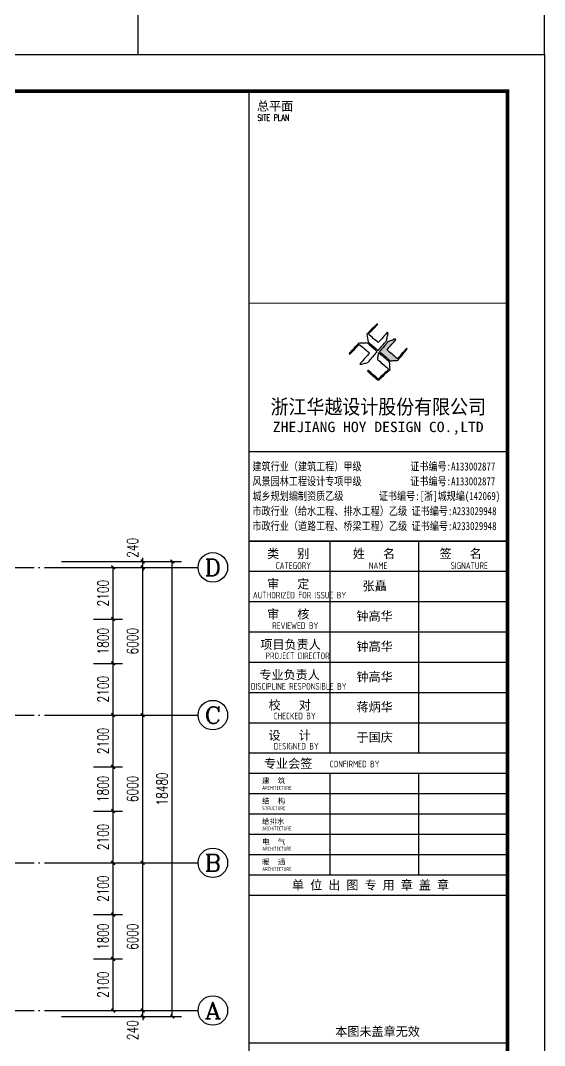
# Model space of a CAD drawing. Header units: millimetres. Extents: x 4279522 to 4437387, y 18981343 to 19528009.
# Drawn here: x 4412828 to 4434112, y 19281302 to 19322939 of the extents above; entities that cross this region are included whole.
import ezdxf
from ezdxf.enums import TextEntityAlignment as Align

# ---------------------------------------------------------------- set-up
doc = ezdxf.new("R2010")
doc.units = ezdxf.units.MM
doc.header["$LTSCALE"] = 1000
doc.header["$MEASUREMENT"] = 0
doc.linetypes.add('DOTE', pattern=[2.42, 2, -0.2, 0.02, -0.2])
doc.layers.get('Defpoints').update_dxf_attribs({"color": 1})
for name, color, linetype in [('AXIS_TEXT', 7, 'Continuous'), ('AXIS_外部', 171, 'Continuous'), ('DOTE', 250, 'DOTE'), ('PUB_DIM', 161, 'Continuous'), ('PUB_TITLE', 4, 'Continuous'), ('TK', 4, 'Continuous')]:
    doc.layers.add(name, color=color, linetype=linetype)
doc.styles.add('-宋体', font='', dxfattribs={"width": 0.8})
doc.styles.add('_TCH_AXIS', font='COMPLEX', dxfattribs={"bigfont": 'GBCBIG'})
doc.styles.add('_TCH_DIM_T3', font='SIMPLEX', dxfattribs={"width": 0.705882, "bigfont": 'GBCBIG'})
doc.styles.add('COMPLEX', font='COMPLEX')
doc.styles.add('HT', font='simhei.ttf', dxfattribs={"width": 0.7})
doc.styles.add('ROMANS', font='romans', dxfattribs={"width": 0.65, "height": 231.275})
doc.styles.add('TSSD_REIN', font='tssdeng.shx', dxfattribs={"width": 0.7, "bigfont": 'tssdchn.shx'})
doc.styles.add('图签宋体', font='', dxfattribs={"height": 300})
doc.styles.add('图签黑体', font='simhei.ttf', dxfattribs={"height": 550})
doc.styles.get('-宋体').set_extended_font_data('SimSun')
doc.styles.get('图签宋体').set_extended_font_data('NSimSun')
doc.dimstyles.new('_TCH_ARCH&&150', dxfattribs={"dimtxt": 446.25, "dimasz": 150, "dimexe": 375, "dimexo": 450, "dimgap": 189.375, "dimtad": 1, "dimdec": 0, "dimzin": 0, "dimdsep": 46, "dimtxsty": '_TCH_DIM_T3', "dimblk": 'ARCHTICK', "dimcen": 0.09, "dimclrt": 7, "dimazin": 2, "dimtfac": 1, "dimtdec": 0, "dimtix": 1, "dimtmove": 2, "dimatfit": 3, "dimfxl": 0, "dimtolj": 1, "dimtzin": 0, "dimarcsym": 0})

# ---------------------------------------------------------------- blocks, each defined once
blk = doc.blocks.new('A$C053D6479')
at = {"layer": 'PUB_TITLE'}
h = blk.add_hatch(color=256, dxfattribs=at)
h.dxf.hatch_style = 1
edge = h.paths.add_edge_path()
edge.add_spline(control_points=[(1026, 827), (1105, 920), (1188, 1008), (1266, 1102)], knot_values=[13, 13, 13, 13, 14, 14, 14, 14], degree=3, periodic=0)
edge.add_spline(control_points=[(1266, 1102), (1258, 1111), (1249, 1119), (1239, 1116)], knot_values=[12, 12, 12, 12, 13, 13, 13, 13], degree=3, periodic=0)
edge.add_spline(control_points=[(1239, 1116), (1210, 1107), (1179, 1092), (1144, 1077)], knot_values=[11, 11, 11, 11, 12, 12, 12, 12], degree=3, periodic=0)
edge.add_spline(control_points=[(1144, 1077), (1109, 1063), (1069, 1053), (1047, 1038)], knot_values=[10, 10, 10, 10, 11, 11, 11, 11], degree=3, periodic=0)
edge.add_spline(control_points=[(1047, 1038), (1028, 1026), (1007, 992), (991, 972)], knot_values=[9, 9, 9, 9, 10, 10, 10, 10], degree=3, periodic=0)
edge.add_spline(control_points=[(991, 972), (942, 913), (899, 868), (849, 810)], knot_values=[8, 8, 8, 8, 9, 9, 9, 9], degree=3, periodic=0)
edge.add_spline(control_points=[(849, 810), (842, 801), (822, 776), (822, 775)], knot_values=[7, 7, 7, 7, 8, 8, 8, 8], degree=3, periodic=0)
edge.add_spline(control_points=[(822, 775), (823, 771), (848, 752), (859, 744)], knot_values=[6, 6, 6, 6, 7, 7, 7, 7], degree=3, periodic=0)
edge.add_spline(control_points=[(859, 744), (949, 670), (1035, 592), (1122, 521)], knot_values=[5, 5, 5, 5, 6, 6, 6, 6], degree=3, periodic=0)
edge.add_spline(control_points=[(1122, 521), (1153, 527), (1185, 530), (1217, 533)], knot_values=[4, 4, 4, 4, 5, 5, 5, 5], degree=3, periodic=0)
edge.add_spline(control_points=[(1217, 533), (1246, 535), (1293, 532), (1316, 542)], knot_values=[3, 3, 3, 3, 4, 4, 4, 4], degree=3, periodic=0)
edge.add_spline(control_points=[(1316, 542), (1327, 547), (1338, 565), (1349, 579)], knot_values=[2, 2, 2, 2, 3, 3, 3, 3], degree=3, periodic=0)
edge.add_spline(control_points=[(1349, 579), (1423, 670), (1507, 759), (1572, 848)], knot_values=[1, 1, 1, 1, 2, 2, 2, 2], degree=3, periodic=0)
edge.add_spline(control_points=[(1572, 848), (1564, 852), (1561, 861), (1551, 862)], knot_values=[0, 0, 0, 0, 1, 1, 1, 1], degree=3, periodic=0)
edge.add_spline(control_points=[(1551, 862), (1469, 769), (1393, 671), (1310, 579)], knot_values=[15, 15, 15, 15, 16, 16, 16, 16], degree=3, periodic=0)
edge.add_spline(control_points=[(1310, 579), (1216, 662), (1118, 742), (1026, 827)], knot_values=[14, 14, 14, 14, 15, 15, 15, 15], degree=3, periodic=0)
at = {"layer": 'TK'}
for points, knots in [([(1031, 1298), (1066, 1286), (1054, 1262), (1045, 1224), (1036, 1188), (1031, 1158), (1024, 1121), (1020, 1104), (1017, 1085), (1012, 1071), (1004, 1052), (976, 1026), (956, 1003), (906, 946), (866, 899), (814, 839), (806, 829), (789, 806), (787, 806), (777, 804), (728, 856), (719, 864), (651, 922), (580, 978), (514, 1036), (509, 1106), (488, 1176), (479, 1247), (570, 1343), (663, 1436), (758, 1526), (764, 1523), (768, 1518), (774, 1515), (693, 1422), (599, 1343), (520, 1249), (607, 1171), (698, 1096), (789, 1021), (874, 1109), (950, 1206), (1031, 1298)], [0, 0, 0, 0, 1, 1, 1, 2, 2, 2, 3, 3, 3, 4, 4, 4, 5, 5, 5, 6, 6, 6, 7, 7, 7, 8, 8, 8, 9, 9, 9, 10, 10, 10, 11, 11, 11, 12, 12, 12, 13, 13, 13, 14, 14, 14, 14]), ([(1551, 862), (1561, 861), (1564, 852), (1572, 848), (1507, 759), (1423, 670), (1349, 579), (1338, 565), (1327, 547), (1316, 542), (1293, 532), (1246, 535), (1217, 533), (1185, 530), (1153, 527), (1122, 521), (1035, 592), (949, 670), (859, 744), (848, 752), (823, 771), (822, 775), (822, 776), (842, 801), (849, 810), (899, 868), (942, 913), (991, 972), (1007, 992), (1028, 1026), (1047, 1038), (1069, 1053), (1109, 1063), (1144, 1077), (1179, 1092), (1210, 1107), (1239, 1116), (1249, 1119), (1258, 1111), (1266, 1102), (1188, 1008), (1105, 920), (1026, 827), (1118, 742), (1216, 662), (1310, 579), (1393, 671), (1469, 769), (1551, 862)], [0, 0, 0, 0, 1, 1, 1, 2, 2, 2, 3, 3, 3, 4, 4, 4, 5, 5, 5, 6, 6, 6, 7, 7, 7, 8, 8, 8, 9, 9, 9, 10, 10, 10, 11, 11, 11, 12, 12, 12, 13, 13, 13, 14, 14, 14, 15, 15, 15, 16, 16, 16, 16]), ([(555, 949), (624, 891), (699, 833), (760, 773), (689, 691), (614, 604), (539, 517), (529, 505), (516, 487), (506, 482), (492, 475), (469, 472), (452, 467), (416, 456), (383, 448), (342, 438), (323, 433), (297, 422), (293, 440), (291, 452), (313, 470), (322, 480), (400, 566), (477, 652), (553, 736), (460, 815), (366, 894), (270, 970), (183, 883), (101, 791), (16, 703), (-18, 714), (9, 735), (28, 755), (103, 838), (192, 930), (266, 1005), (319, 1009), (387, 1005), (442, 1007), (456, 1008), (472, 1011), (485, 1007), (507, 1000), (534, 967), (555, 949)], [0, 0, 0, 0, 1, 1, 1, 2, 2, 2, 3, 3, 3, 4, 4, 4, 5, 5, 5, 6, 6, 6, 7, 7, 7, 8, 8, 8, 9, 9, 9, 10, 10, 10, 11, 11, 11, 12, 12, 12, 13, 13, 13, 14, 14, 14, 15, 15, 15, 15]), ([(1097, 490), (1100, 425), (1106, 361), (1107, 294), (1018, 207), (925, 121), (830, 33), (818, 21), (800, 0), (787, 0), (768, -1), (725, 49), (712, 60), (662, 103), (616, 143), (568, 186), (545, 207), (518, 224), (499, 250), (501, 259), (511, 261), (516, 267), (609, 192), (696, 111), (785, 33), (883, 118), (977, 208), (1070, 298), (992, 373), (892, 456), (803, 534), (791, 544), (768, 561), (766, 569), (761, 588), (776, 634), (780, 655), (785, 690), (788, 721), (795, 746), (897, 661), (998, 576), (1097, 490)], [0, 0, 0, 0, 1, 1, 1, 2, 2, 2, 3, 3, 3, 4, 4, 4, 5, 5, 5, 6, 6, 6, 7, 7, 7, 8, 8, 8, 9, 9, 9, 10, 10, 10, 11, 11, 11, 12, 12, 12, 13, 13, 13, 14, 14, 14, 14])]:
    blk.add_open_spline(points, degree=3, knots=knots, dxfattribs=at)
blk = doc.blocks.new('GeYuanFrame_76024051', base_point=(18.76, 4.34))
at = {"layer": 'PUB_TITLE'}
for points in [[(628.76, 235.14), (628.76, 292.54)], [(652.76, 235.14), (652.76, 292.54)], [(628.76, 202.14), (628.76, 229.64)], [(652.76, 202.14), (652.76, 229.64)]]:
    blk.add_lwpolyline(points, dxfattribs=at)
at = {"layer": 'TK'}
for p, q in [((43.76, 414.34), (676.76, 414.34)), ((606.76, 316.74), (676.76, 316.74)), ((606.76, 284.34), (676.76, 284.34)), ((606.76, 276.14), (676.76, 276.14)), ((606.76, 267.94), (676.76, 267.94)), ((606.76, 259.74), (676.76, 259.74)), ((606.76, 251.54), (676.76, 251.54)), ((606.76, 243.34), (676.76, 243.34)), ((606.76, 235.14), (676.76, 235.14)), ((606.76, 235.14), (676.76, 235.14))]:
    blk.add_line(p, q, dxfattribs=at)
for points in [[(18.76, 424.34), (686.76, 424.34), (686.76, 4.34), (18.76, 4.34), (18.76, 424.34)], [(606.76, 292.54), (676.76, 292.54)], [(606.76, 235.14), (676.76, 235.14)], [(606.76, 229.64), (676.76, 229.64)], [(606.76, 224.14), (676.76, 224.14)], [(606.76, 218.64), (676.76, 218.64)], [(606.76, 213.14), (676.76, 213.14)], [(606.76, 207.64), (676.76, 207.64)], [(606.76, 202.14), (676.76, 202.14)], [(606.76, 196.64), (676.76, 196.64)]]:
    blk.add_lwpolyline(points, dxfattribs=at)
at = {"layer": 'TK', "const_width": 1}
blk.add_lwpolyline([(676.76, 414.34), (43.76, 414.34), (43.76, 14.34), (676.76, 14.34)], close=True, dxfattribs=at)
at = {"layer": 'TK'}
for points, const_width in [([(606.76, 414.34), (606.76, 14.34)], 0.4), ([(606.76, 356.95), (676.76, 356.95)], 0.35), ([(606.76, 292.54), (676.76, 292.54)], 0.35), ([(606.76, 292.54), (676.76, 292.54)], 0.35), ([(606.76, 235.14), (676.76, 235.14)], 0.35), ([(606.76, 202.14), (676.76, 202.14)], 0.35), ([(606.76, 156.64), (676.76, 156.64)], 0.35)]:
    blk.add_lwpolyline(points, dxfattribs=dict(at, const_width=const_width))
at = {"layer": 'PUB_TITLE', "xscale": 0.01000000000021828, "yscale": 0.01000000000021828, "zscale": 0.01}
blk.add_blockref('A$C053D6479', (633.86, 336.08), dxfattribs=at)
at = {"layer": 'TK', "style": '图签宋体'}
for s, height, p in [('总平面', 2.4, (608.9, 409.1)), ('类   别', 2.4, (611.65, 287.9)), ('姓   名', 2.4, (634.87, 287.9)), ('签   名', 2.4, (658.35, 287.9)), ('审   定', 2.4, (611.65, 279.7)), ('审   核', 2.4, (611.65, 271.5)), ('项目负责人', 2.4, (609.8, 263.3)), ('专业负责人', 2.4, (609.56, 255.1)), ('校   对', 2.4, (612.06, 246.9)), ('设   计', 2.4, (612.03, 238.7)), ('专业会签', 2.4, (610.79, 231.05)), ('建  筑', 1.44, (610.28, 226.92)), ('结  构', 1.44, (610.28, 221.42)), ('给排水', 1.44, (610.28, 215.92)), ('电  气', 1.44, (610.28, 210.42)), ('暖  通', 1.44, (610.28, 204.92)), ('单 位 出 图 专 用 章 盖 章', 2.4, (618.39, 198.16)), ('本图未盖章无效', 2.4, (630.1, 158.51))]:
    blk.add_text(s, height=height, dxfattribs=at).set_placement(p)
at = {"layer": 'TK'}
for s, height, style, width, p in [('SITE PLAN', 1.697, 'ROMANS', 0.76, (609.02, 406.31)), ('建筑行业（建筑工程）甲级           证书编号:A133002877', 2.2, '-宋体', 0.8, (607.67, 311.64)), ('风景园林工程设计专项甲级           证书编号:A133002877', 2.2, '-宋体', 0.8, (607.67, 307.62)), ('城乡规划编制资质乙级        证书编号:[浙]城规编(142069)', 2.2, '-宋体', 0.8, (607.67, 303.63)), ('市政行业（给水工程、排水工程）乙级 证书编号:A233029948', 2.2, '-宋体', 0.8, (607.67, 299.55)), ('市政行业（道路工程、桥梁工程）乙级 证书编号:A233029948', 2.2, '-宋体', 0.8, (607.67, 295.5)), ('CATEGORY', 1.8, 'TSSD_REIN', 0.7, (613.99, 284.98)), ('NAME', 1.8, 'TSSD_REIN', 0.7, (639.18, 284.98)), ('SIGNATURE', 1.8, 'TSSD_REIN', 0.7, (661.34, 284.98)), ('AUTHORIZED FOR ISSUE BY', 1.8, 'TSSD_REIN', 0.7, (607.79, 276.98)), ('REVIEWED BY', 1.8, 'TSSD_REIN', 0.7, (613.03, 268.72)), ('PROJECT DIRECTOR', 1.8, 'TSSD_REIN', 0.7, (611.22, 260.55)), ('DISCIPLINE RESPONSIBLE BY', 1.8, 'TSSD_REIN', 0.7, (607.25, 252.28)), ('CHECKED BY', 1.8, 'TSSD_REIN', 0.7, (613.42, 244.25)), ('DESIGNED BY', 1.8, 'TSSD_REIN', 0.7, (613.43, 236.08)), ('CONFIRMED BY', 1.8, 'TSSD_REIN', 0.7, (628.61, 231.23)), ('ARCHITECTURE', 1.08, 'TSSD_REIN', 0.7, (610.32, 225.15)), ('STRUCTURE', 1.08, 'TSSD_REIN', 0.7, (610.32, 219.65)), ('ARCHITECTURE', 1.08, 'TSSD_REIN', 0.7, (610.32, 214.15)), ('ARCHITECTURE', 1.08, 'TSSD_REIN', 0.7, (610.32, 208.65)), ('ARCHITECTURE', 1.08, 'TSSD_REIN', 0.7, (610.32, 203.15))]:
    blk.add_text(s, height=height, dxfattribs=dict(at, style=style, width=width)).set_placement(p)
for s, height, style, width, p in [('浙江华越设计股份有限公司', 3.96, 'HT', 0.9, (641.74, 328.97)), ('ZHEJIANG HOY DESIGN CO.,LTD', 2.8, '图签黑体', 1.11, (641.73, 323.1))]:
    blk.add_text(s, height=height, dxfattribs=dict(at, style=style, width=width)).set_placement(p, align=Align.MIDDLE)
at = {"layer": 'TK', "char_height": 2.4, "width": 24, "attachment_point": 5, "style": '图签宋体'}
for s, insert in [('张矗', (640.76, 280.21)), ('钟高华', (640.76, 272.04)), ('钟高华', (640.76, 263.84)), ('钟高华', (640.76, 255.57)), ('蒋炳华', (640.76, 247.44)), ('于国庆', (640.76, 239.24))]:
    blk.add_mtext(s, dxfattribs=dict(at, insert=insert))
blk = doc.blocks.new('_ArchTick')
at = {"color": 0, "linetype": 'ByBlock', "const_width": 0.4}
blk.add_lwpolyline([(-0.5, -0.5), (0.5, 0.5)], dxfattribs=at)
blk = doc.blocks.new('*D242')
at = {"layer": 'Defpoints', "color": 0}
for p in [(4415346, 19284823), (4416592, 19284823), (4415346, 19282723)]:
    blk.add_point(p, dxfattribs=at)
at = {"layer": 'PUB_DIM', "color": 0, "lineweight": -2}
for p, q in [((4415796, 19284823), (4416967, 19284823)), ((4416592, 19282723), (4416592, 19284823)), ((4415796, 19282723), (4416967, 19282723))]:
    blk.add_line(p, q, dxfattribs=at)
at = {"layer": 'PUB_DIM', "color": 0, "lineweight": -2, "xscale": 150, "yscale": 150, "zscale": 150}
for p, rotation in [((4416592, 19284823), 90), ((4416592, 19282723), 270)]:
    blk.add_blockref('_ArchTick', p, dxfattribs=dict(at, rotation=rotation))
at = {"layer": 'PUB_DIM', "color": 7, "insert": (4416180, 19283773), "char_height": 446.2, "attachment_point": 5, "rotation": 90, "style": '_TCH_DIM_T3'}
blk.add_mtext('\\A1;2100', dxfattribs=at)
blk = doc.blocks.new('*D243')
at = {"layer": 'Defpoints', "color": 0}
for p in [(4415346, 19286623), (4416592, 19286623), (4415346, 19284823)]:
    blk.add_point(p, dxfattribs=at)
at = {"layer": 'PUB_DIM', "color": 0, "lineweight": -2}
for p, q in [((4415796, 19286623), (4416967, 19286623)), ((4416592, 19284823), (4416592, 19286623)), ((4415796, 19284823), (4416967, 19284823))]:
    blk.add_line(p, q, dxfattribs=at)
at = {"layer": 'PUB_DIM', "color": 0, "lineweight": -2, "xscale": 150, "yscale": 150, "zscale": 150}
for p, rotation in [((4416592, 19286623), 90), ((4416592, 19284823), 270)]:
    blk.add_blockref('_ArchTick', p, dxfattribs=dict(at, rotation=rotation))
at = {"layer": 'PUB_DIM', "color": 7, "insert": (4416180, 19285723), "char_height": 446.2, "attachment_point": 5, "rotation": 90, "style": '_TCH_DIM_T3'}
blk.add_mtext('\\A1;1800', dxfattribs=at)
blk = doc.blocks.new('*D244')
at = {"layer": 'Defpoints', "color": 0}
for p in [(4415346, 19288723), (4416592, 19288723), (4415346, 19286623)]:
    blk.add_point(p, dxfattribs=at)
at = {"layer": 'PUB_DIM', "color": 0, "lineweight": -2}
for p, q in [((4415796, 19288723), (4416967, 19288723)), ((4416592, 19286623), (4416592, 19288723)), ((4415796, 19286623), (4416967, 19286623))]:
    blk.add_line(p, q, dxfattribs=at)
at = {"layer": 'PUB_DIM', "color": 0, "lineweight": -2, "xscale": 150, "yscale": 150, "zscale": 150}
for p, rotation in [((4416592, 19288723), 90), ((4416592, 19286623), 270)]:
    blk.add_blockref('_ArchTick', p, dxfattribs=dict(at, rotation=rotation))
at = {"layer": 'PUB_DIM', "color": 7, "insert": (4416180, 19287673), "char_height": 446.2, "attachment_point": 5, "rotation": 90, "style": '_TCH_DIM_T3'}
blk.add_mtext('\\A1;2100', dxfattribs=at)
blk = doc.blocks.new('*D245')
at = {"layer": 'Defpoints', "color": 0}
for p in [(4415346, 19290823), (4416592, 19290823), (4415346, 19288723)]:
    blk.add_point(p, dxfattribs=at)
at = {"layer": 'PUB_DIM', "color": 0, "lineweight": -2}
for p, q in [((4415796, 19290823), (4416967, 19290823)), ((4416592, 19288723), (4416592, 19290823)), ((4415796, 19288723), (4416967, 19288723))]:
    blk.add_line(p, q, dxfattribs=at)
at = {"layer": 'PUB_DIM', "color": 0, "lineweight": -2, "xscale": 150, "yscale": 150, "zscale": 150}
for p, rotation in [((4416592, 19290823), 90), ((4416592, 19288723), 270)]:
    blk.add_blockref('_ArchTick', p, dxfattribs=dict(at, rotation=rotation))
at = {"layer": 'PUB_DIM', "color": 7, "insert": (4416180, 19289773), "char_height": 446.2, "attachment_point": 5, "rotation": 90, "style": '_TCH_DIM_T3'}
blk.add_mtext('\\A1;2100', dxfattribs=at)
blk = doc.blocks.new('*D246')
at = {"layer": 'Defpoints', "color": 0}
for p in [(4415346, 19292623), (4416592, 19292623), (4415346, 19290823)]:
    blk.add_point(p, dxfattribs=at)
at = {"layer": 'PUB_DIM', "color": 0, "lineweight": -2}
for p, q in [((4415796, 19292623), (4416967, 19292623)), ((4416592, 19290823), (4416592, 19292623)), ((4415796, 19290823), (4416967, 19290823))]:
    blk.add_line(p, q, dxfattribs=at)
at = {"layer": 'PUB_DIM', "color": 0, "lineweight": -2, "xscale": 150, "yscale": 150, "zscale": 150}
for p, rotation in [((4416592, 19292623), 90), ((4416592, 19290823), 270)]:
    blk.add_blockref('_ArchTick', p, dxfattribs=dict(at, rotation=rotation))
at = {"layer": 'PUB_DIM', "color": 7, "insert": (4416180, 19291723), "char_height": 446.2, "attachment_point": 5, "rotation": 90, "style": '_TCH_DIM_T3'}
blk.add_mtext('\\A1;1800', dxfattribs=at)
blk = doc.blocks.new('*D247')
at = {"layer": 'Defpoints', "color": 0}
for p in [(4415346, 19294723), (4416592, 19294723), (4415346, 19292623)]:
    blk.add_point(p, dxfattribs=at)
at = {"layer": 'PUB_DIM', "color": 0, "lineweight": -2}
for p, q in [((4415796, 19294723), (4416967, 19294723)), ((4416592, 19292623), (4416592, 19294723)), ((4415796, 19292623), (4416967, 19292623))]:
    blk.add_line(p, q, dxfattribs=at)
at = {"layer": 'PUB_DIM', "color": 0, "lineweight": -2, "xscale": 150, "yscale": 150, "zscale": 150}
for p, rotation in [((4416592, 19294723), 90), ((4416592, 19292623), 270)]:
    blk.add_blockref('_ArchTick', p, dxfattribs=dict(at, rotation=rotation))
at = {"layer": 'PUB_DIM', "color": 7, "insert": (4416180, 19293673), "char_height": 446.2, "attachment_point": 5, "rotation": 90, "style": '_TCH_DIM_T3'}
blk.add_mtext('\\A1;2100', dxfattribs=at)
blk = doc.blocks.new('*D248')
at = {"layer": 'Defpoints', "color": 0}
for p in [(4415346, 19296823), (4416592, 19296823), (4415346, 19294723)]:
    blk.add_point(p, dxfattribs=at)
at = {"layer": 'PUB_DIM', "color": 0, "lineweight": -2}
for p, q in [((4415796, 19296823), (4416967, 19296823)), ((4416592, 19294723), (4416592, 19296823)), ((4415796, 19294723), (4416967, 19294723))]:
    blk.add_line(p, q, dxfattribs=at)
at = {"layer": 'PUB_DIM', "color": 0, "lineweight": -2, "xscale": 150, "yscale": 150, "zscale": 150}
for p, rotation in [((4416592, 19296823), 90), ((4416592, 19294723), 270)]:
    blk.add_blockref('_ArchTick', p, dxfattribs=dict(at, rotation=rotation))
at = {"layer": 'PUB_DIM', "color": 7, "insert": (4416180, 19295773), "char_height": 446.2, "attachment_point": 5, "rotation": 90, "style": '_TCH_DIM_T3'}
blk.add_mtext('\\A1;2100', dxfattribs=at)
blk = doc.blocks.new('*D249')
at = {"layer": 'Defpoints', "color": 0}
for p in [(4415346, 19298623), (4416592, 19298623), (4415346, 19296823)]:
    blk.add_point(p, dxfattribs=at)
at = {"layer": 'PUB_DIM', "color": 0, "lineweight": -2}
for p, q in [((4415796, 19298623), (4416967, 19298623)), ((4416592, 19296823), (4416592, 19298623)), ((4415796, 19296823), (4416967, 19296823))]:
    blk.add_line(p, q, dxfattribs=at)
at = {"layer": 'PUB_DIM', "color": 0, "lineweight": -2, "xscale": 150, "yscale": 150, "zscale": 150}
for p, rotation in [((4416592, 19298623), 90), ((4416592, 19296823), 270)]:
    blk.add_blockref('_ArchTick', p, dxfattribs=dict(at, rotation=rotation))
at = {"layer": 'PUB_DIM', "color": 7, "insert": (4416180, 19297723), "char_height": 446.2, "attachment_point": 5, "rotation": 90, "style": '_TCH_DIM_T3'}
blk.add_mtext('\\A1;1800', dxfattribs=at)
blk = doc.blocks.new('*D250')
at = {"layer": 'Defpoints', "color": 0}
for p in [(4415346, 19300723), (4416592, 19300723), (4415346, 19298623)]:
    blk.add_point(p, dxfattribs=at)
at = {"layer": 'PUB_DIM', "color": 0, "lineweight": -2}
for p, q in [((4415796, 19300723), (4416967, 19300723)), ((4416592, 19298623), (4416592, 19300723)), ((4415796, 19298623), (4416967, 19298623))]:
    blk.add_line(p, q, dxfattribs=at)
at = {"layer": 'PUB_DIM', "color": 0, "lineweight": -2, "xscale": 150, "yscale": 150, "zscale": 150}
for p, rotation in [((4416592, 19300723), 90), ((4416592, 19298623), 270)]:
    blk.add_blockref('_ArchTick', p, dxfattribs=dict(at, rotation=rotation))
at = {"layer": 'PUB_DIM', "color": 7, "insert": (4416180, 19299673), "char_height": 446.2, "attachment_point": 5, "rotation": 90, "style": '_TCH_DIM_T3'}
blk.add_mtext('\\A1;2100', dxfattribs=at)
blk = doc.blocks.new('*D292')
at = {"layer": 'AXIS_外部', "color": 0, "lineweight": -2}
for p, q in [((4414492, 19282723), (4418167, 19282723)), ((4417792, 19282723), (4417792, 19282873)), ((4417792, 19282483), (4417792, 19282723)), ((4414492, 19282483), (4418167, 19282483)), ((4417792, 19282483), (4417792, 19282333))]:
    blk.add_line(p, q, dxfattribs=at)
at = {"layer": 'Defpoints', "color": 0}
for p in [(4414042, 19282723), (4417792, 19282723), (4414042, 19282483)]:
    blk.add_point(p, dxfattribs=at)
at = {"layer": 'AXIS_外部', "color": 0, "lineweight": -2, "xscale": 150, "yscale": 150, "zscale": 150}
for p, rotation in [((4417792, 19282723), 270), ((4417792, 19282483), 90)]:
    blk.add_blockref('_ArchTick', p, dxfattribs=dict(at, rotation=rotation))
at = {"layer": 'AXIS_外部', "color": 7, "insert": (4417380, 19281928), "char_height": 446.2, "attachment_point": 5, "rotation": 90, "style": '_TCH_DIM_T3'}
blk.add_mtext('\\A1;240', dxfattribs=at)
blk = doc.blocks.new('*D293')
at = {"layer": 'AXIS_外部', "color": 0, "lineweight": -2}
for p, q in [((4414492, 19288723), (4418167, 19288723)), ((4417792, 19282723), (4417792, 19288723)), ((4414492, 19282723), (4418167, 19282723))]:
    blk.add_line(p, q, dxfattribs=at)
at = {"layer": 'Defpoints', "color": 0}
for p in [(4414042, 19288723), (4417792, 19288723), (4414042, 19282723)]:
    blk.add_point(p, dxfattribs=at)
at = {"layer": 'AXIS_外部', "color": 0, "lineweight": -2, "xscale": 150, "yscale": 150, "zscale": 150}
for p, rotation in [((4417792, 19288723), 90), ((4417792, 19282723), 270)]:
    blk.add_blockref('_ArchTick', p, dxfattribs=dict(at, rotation=rotation))
at = {"layer": 'AXIS_外部', "color": 7, "insert": (4417380, 19285723), "char_height": 446.2, "attachment_point": 5, "rotation": 90, "style": '_TCH_DIM_T3'}
blk.add_mtext('\\A1;6000', dxfattribs=at)
blk = doc.blocks.new('*D294')
at = {"layer": 'AXIS_外部', "color": 0, "lineweight": -2}
for p, q in [((4414492, 19294723), (4418167, 19294723)), ((4417792, 19288723), (4417792, 19294723)), ((4414492, 19288723), (4418167, 19288723))]:
    blk.add_line(p, q, dxfattribs=at)
at = {"layer": 'Defpoints', "color": 0}
for p in [(4414042, 19294723), (4417792, 19294723), (4414042, 19288723)]:
    blk.add_point(p, dxfattribs=at)
at = {"layer": 'AXIS_外部', "color": 0, "lineweight": -2, "xscale": 150, "yscale": 150, "zscale": 150}
for p, rotation in [((4417792, 19294723), 90), ((4417792, 19288723), 270)]:
    blk.add_blockref('_ArchTick', p, dxfattribs=dict(at, rotation=rotation))
at = {"layer": 'AXIS_外部', "color": 7, "insert": (4417380, 19291723), "char_height": 446.2, "attachment_point": 5, "rotation": 90, "style": '_TCH_DIM_T3'}
blk.add_mtext('\\A1;6000', dxfattribs=at)
blk = doc.blocks.new('*D295')
at = {"layer": 'AXIS_外部', "color": 0, "lineweight": -2}
for p, q in [((4414492, 19300723), (4418167, 19300723)), ((4417792, 19294723), (4417792, 19300723)), ((4414492, 19294723), (4418167, 19294723))]:
    blk.add_line(p, q, dxfattribs=at)
at = {"layer": 'Defpoints', "color": 0}
for p in [(4414042, 19300723), (4417792, 19300723), (4414042, 19294723)]:
    blk.add_point(p, dxfattribs=at)
at = {"layer": 'AXIS_外部', "color": 0, "lineweight": -2, "xscale": 150, "yscale": 150, "zscale": 150}
for p, rotation in [((4417792, 19300723), 90), ((4417792, 19294723), 270)]:
    blk.add_blockref('_ArchTick', p, dxfattribs=dict(at, rotation=rotation))
at = {"layer": 'AXIS_外部', "color": 7, "insert": (4417380, 19297723), "char_height": 446.2, "attachment_point": 5, "rotation": 90, "style": '_TCH_DIM_T3'}
blk.add_mtext('\\A1;6000', dxfattribs=at)
blk = doc.blocks.new('*D296')
at = {"layer": 'AXIS_外部', "color": 0, "lineweight": -2}
for p, q in [((4414492, 19300963), (4418167, 19300963)), ((4417792, 19300963), (4417792, 19301113)), ((4417792, 19300723), (4417792, 19300963)), ((4414492, 19300723), (4418167, 19300723)), ((4417792, 19300723), (4417792, 19300573))]:
    blk.add_line(p, q, dxfattribs=at)
at = {"layer": 'Defpoints', "color": 0}
for p in [(4414042, 19300963), (4417792, 19300963), (4414042, 19300723)]:
    blk.add_point(p, dxfattribs=at)
at = {"layer": 'AXIS_外部', "color": 0, "lineweight": -2, "xscale": 150, "yscale": 150, "zscale": 150}
for p, rotation in [((4417792, 19300963), 270), ((4417792, 19300723), 90)]:
    blk.add_blockref('_ArchTick', p, dxfattribs=dict(at, rotation=rotation))
at = {"layer": 'AXIS_外部', "color": 7, "insert": (4417380, 19301518), "char_height": 446.2, "attachment_point": 5, "rotation": 90, "style": '_TCH_DIM_T3'}
blk.add_mtext('\\A1;240', dxfattribs=at)
blk = doc.blocks.new('*D297')
at = {"layer": 'AXIS_外部', "color": 0, "lineweight": -2}
for p, q in [((4414492, 19300963), (4419367, 19300963)), ((4418992, 19282483), (4418992, 19300963)), ((4414492, 19282483), (4419367, 19282483))]:
    blk.add_line(p, q, dxfattribs=at)
at = {"layer": 'Defpoints', "color": 0}
for p in [(4414042, 19300963), (4418992, 19300963), (4414042, 19282483)]:
    blk.add_point(p, dxfattribs=at)
at = {"layer": 'AXIS_外部', "color": 0, "lineweight": -2, "xscale": 150, "yscale": 150, "zscale": 150}
for p, rotation in [((4418992, 19300963), 90), ((4418992, 19282483), 270)]:
    blk.add_blockref('_ArchTick', p, dxfattribs=dict(at, rotation=rotation))
at = {"layer": 'AXIS_外部', "color": 7, "insert": (4418580, 19291723), "char_height": 446.2, "attachment_point": 5, "rotation": 90, "style": '_TCH_DIM_T3'}
blk.add_mtext('\\A1;18480', dxfattribs=at)
blk = doc.blocks.new('_AXISO')
blk.add_circle((0, 0), 0.5)
at = {"layer": 'AXIS_TEXT', "style": 'COMPLEX', "width": 1.041667}
blk.add_attdef('A', text='', height=0.56, dxfattribs=at).set_placement((-0.25, -0.28), (0.25, -0.28), align=Align.FIT)

msp = doc.modelspace()

# ---------------------------------------------------------------- linework, layer by layer
at = {"color": 2}
msp.add_lwpolyline([(4434112, 19332646.3), (4417593.6, 19332646.3), (4417593.6, 19321564.8), (4434112, 19321564.8)], close=True, dxfattribs=at)
at = {"layer": 'AXIS_外部'}
for p, q in [((4414042.2, 19300723.4), (4420042.2, 19300723.4)), ((4414042.2, 19294723.4), (4420042.2, 19294723.4)), ((4414042.2, 19288723.4), (4420042.2, 19288723.4)), ((4414042.2, 19282723.4), (4420042.2, 19282723.4))]:
    msp.add_line(p, q, dxfattribs=at)
at = {"layer": 'DOTE'}
for p, q in [((4346042.2, 19300723.4), (4414042.2, 19300723.4)), ((4346042.2, 19294723.4), (4414042.2, 19294723.4)), ((4346042.2, 19288723.4), (4414042.2, 19288723.4)), ((4346042.2, 19282723.4), (4414042.2, 19282723.4))]:
    msp.add_line(p, q, dxfattribs=at)

# ---------------------------------------------------------------- block references
at = {"xscale": 150, "yscale": 150, "zscale": 150}
msp.add_blockref('GeYuanFrame_76024051', (4333912, 19258564.8), dxfattribs=at)
at = {"layer": 'AXIS_外部'}
ref = msp.add_blockref('_AXISO', (4420642.2, 19300723.4), dxfattribs=dict(at, xscale=1200, yscale=1200, zscale=1200))
ref.add_attrib('A', 'D', dxfattribs={"layer": 'AXIS_TEXT', "height": 678.8, "style": '_TCH_AXIS', "width": 1.235294}).set_placement((4420302.8, 19300384), (4420981.6, 19300384), align=Align.FIT)
ref = msp.add_blockref('_AXISO', (4420642.2, 19294723.4), dxfattribs=dict(at, xscale=1200, yscale=1200, zscale=1200))
ref.add_attrib('A', 'C', dxfattribs={"layer": 'AXIS_TEXT', "height": 678.8, "style": '_TCH_AXIS', "width": 1.4}).set_placement((4420302.8, 19294384), (4420981.6, 19294384), align=Align.FIT)
ref = msp.add_blockref('_AXISO', (4420642.2, 19288723.4), dxfattribs=dict(at, xscale=1200, yscale=1200, zscale=1200))
ref.add_attrib('A', 'B', dxfattribs={"layer": 'AXIS_TEXT', "height": 678.8, "style": '_TCH_AXIS', "width": 1.235294}).set_placement((4420302.8, 19288384), (4420981.6, 19288384), align=Align.FIT)
ref = msp.add_blockref('_AXISO', (4420642.2, 19282723.4), dxfattribs=dict(at, xscale=1200, yscale=1200, zscale=1200))
ref.add_attrib('A', 'A', dxfattribs={"layer": 'AXIS_TEXT', "height": 678.8, "style": '_TCH_AXIS', "width": 1.166667}).set_placement((4420302.8, 19282384), (4420981.6, 19282384), align=Align.FIT)

# ---------------------------------------------------------------- dimensions: what is measured, and where the dimension line sits
for base, p1, p2, picture, middle in [((4417792.2, 19300963.4), (4414042.2, 19300723.4), (4414042.2, 19300963.4), '*D296', (4417379.7, 19301518.4)), ((4417792.2, 19282723.4), (4414042.2, 19282483.4), (4414042.2, 19282723.4), '*D292', (4417379.7, 19281928.4))]:
    dim = msp.add_linear_dim(base=base, p1=p1, p2=p2, angle=90, dimstyle='_TCH_ARCH&&150', dxfattribs=at)
    dim.commit()
    dim.dimension.update_dxf_attribs({"geometry": picture, "text_midpoint": middle, "dimtype": 129})
for p1, p2, distance, picture, middle in [((4414042.2, 19282483.4), (4414042.2, 19300963.4), -4950, '*D297', (4418579.7, 19291723.4)), ((4414042.2, 19294723.4), (4414042.2, 19300723.4), -3750, '*D295', (4417379.7, 19297723.4)), ((4414042.2, 19288723.4), (4414042.2, 19294723.4), -3750, '*D294', (4417379.7, 19291723.4)), ((4414042.2, 19282723.4), (4414042.2, 19288723.4), -3750, '*D293', (4417379.7, 19285723.4))]:
    dim = msp.add_aligned_dim(p1=p1, p2=p2, distance=distance, dimstyle='_TCH_ARCH&&150', dxfattribs=at)
    dim.commit()
    dim.dimension.update_dxf_attribs({"geometry": picture, "text_midpoint": middle})
at = {"layer": 'PUB_DIM'}
for p1, p2, picture, middle in [((4415346.5, 19298623.4), (4415346.5, 19300723.4), '*D250', (4416179.7, 19299673.4)), ((4415346.5, 19296823.4), (4415346.5, 19298623.4), '*D249', (4416179.7, 19297723.4)), ((4415346.5, 19294723.4), (4415346.5, 19296823.4), '*D248', (4416179.7, 19295773.4)), ((4415346.5, 19292623.4), (4415346.5, 19294723.4), '*D247', (4416179.7, 19293673.4)), ((4415346.5, 19290823.4), (4415346.5, 19292623.4), '*D246', (4416179.7, 19291723.4)), ((4415346.5, 19288723.4), (4415346.5, 19290823.4), '*D245', (4416179.7, 19289773.4)), ((4415346.5, 19286623.4), (4415346.5, 19288723.4), '*D244', (4416179.7, 19287673.4)), ((4415346.5, 19284823.4), (4415346.5, 19286623.4), '*D243', (4416179.7, 19285723.4)), ((4415346.5, 19282723.4), (4415346.5, 19284823.4), '*D242', (4416179.7, 19283773.4))]:
    dim = msp.add_aligned_dim(p1=p1, p2=p2, distance=-1245.8, dimstyle='_TCH_ARCH&&150', dxfattribs=at)
    dim.commit()
    dim.dimension.update_dxf_attribs({"geometry": picture, "text_midpoint": middle})

doc.saveas('drawing.dxf')
